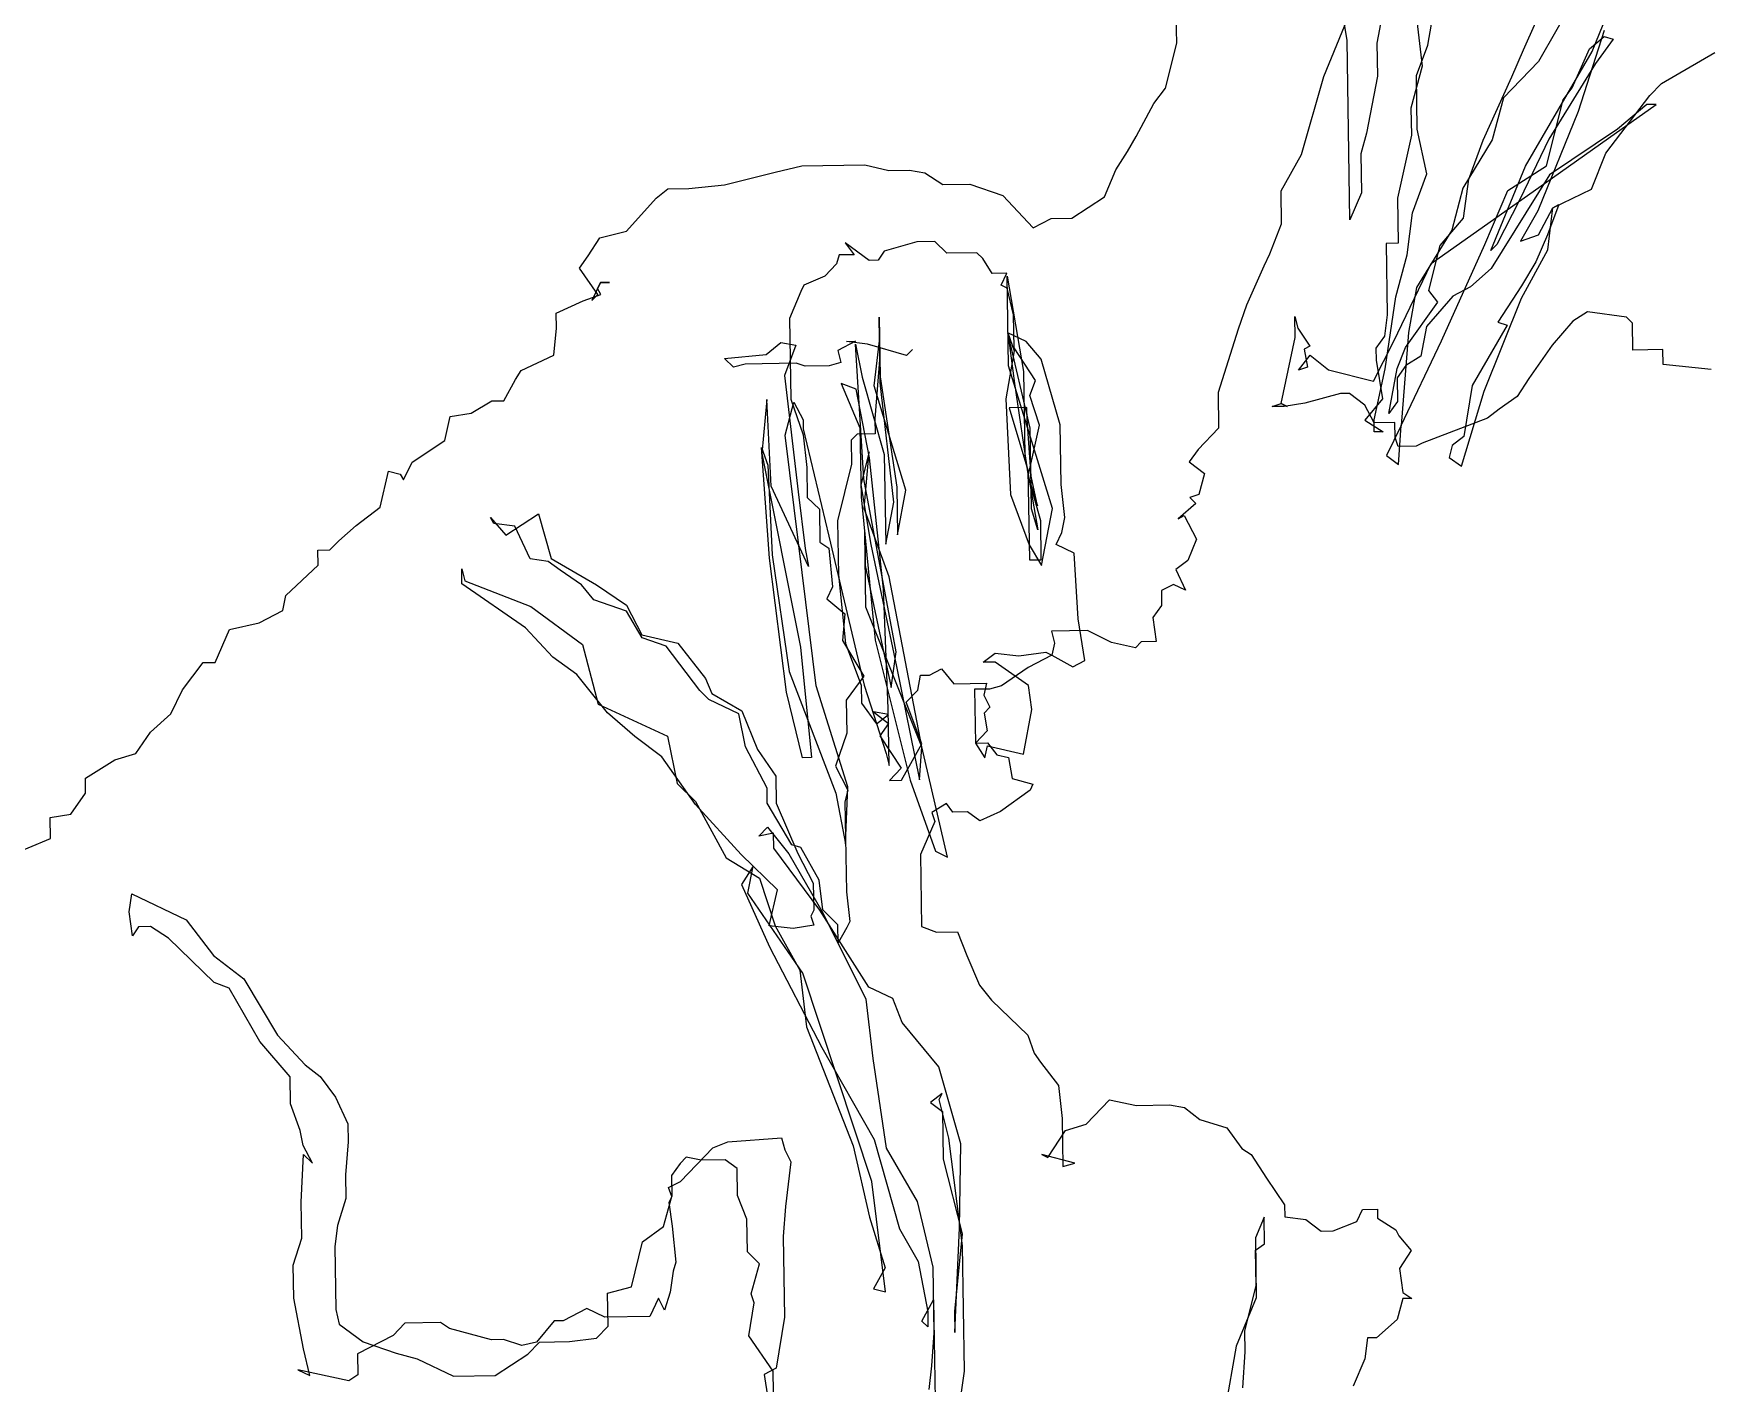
# Model space of a CAD drawing. Extents: x 1063 to 1324, y 917 to 1259.
# Drawn here: x 1127.3 to 1229, y 1007.8 to 1089.7 of the extents above; entities that cross this region are included whole.
import ezdxf

# ---------------------------------------------------------------- set-up
doc = ezdxf.new("R2010")
doc.units = 0
doc.layers.get('0').update_dxf_attribs({"linetype": 'CONTINUOUS'})

msp = doc.modelspace()

# ---------------------------------------------------------------- linework, layer by layer
at = {"color": 0}
for p, q in [((1207.05, 1089.3), (1206.25, 1094.38)), ((1209.71, 1093.7), (1208.87, 1089.15)), ((1217.77, 1088.75), (1219.88, 1093.5)), ((1211.96, 1089.02), (1212.46, 1091.93)), ((1220.99, 1092.07), (1218.69, 1088.03)), ((1196.71, 1089.14), (1196.68, 1090.77)), ((1207.21, 1090.94), (1205.63, 1087.1)), ((1211.2, 1091.19), (1211.62, 1087.74)), ((1221.95, 1088.63), (1222.83, 1090.82)), ((1222.66, 1089.91), (1221.1, 1084.99)), ((1196.02, 1086.41), (1196.71, 1089.14)), ((1207.22, 1078.41), (1207.05, 1089.3)), ((1208.87, 1089.15), (1208.9, 1087.15)), ((1211.26, 1087.19), (1211.96, 1089.02)), ((1217.07, 1087.1), (1217.77, 1088.75)), ((1220.72, 1086.43), (1221.77, 1088.81)), ((1221.77, 1088.81), (1222.66, 1089.55)), ((1223.21, 1089.38), (1222.15, 1087.91)), ((1222.66, 1089.55), (1223.21, 1089.38)), ((1211.62, 1087.74), (1210.93, 1085.19)), ((1218.69, 1088.03), (1216.55, 1085.82)), ((1217.89, 1081.67), (1221.95, 1088.63)), ((1222.15, 1087.91), (1219.31, 1083.32)), ((1226.16, 1086.7), (1229.4, 1088.57)), ((1205.63, 1087.1), (1204.26, 1082.36)), ((1208.9, 1087.15), (1208.23, 1083.69)), ((1211.31, 1083.92), (1211.26, 1087.19)), ((1215.32, 1083.26), (1217.07, 1087.1)), ((1225.44, 1085.96), (1226.16, 1086.7)), ((1195.31, 1085.49), (1196.02, 1086.41)), ((1216.55, 1085.82), (1215.86, 1083.27)), ((1219.16, 1081.69), (1220.18, 1085.7)), ((1220.18, 1085.7), (1220.72, 1086.43)), ((1222.78, 1082.47), (1225.44, 1085.96)), ((1194.25, 1083.47), (1195.31, 1085.49)), ((1210.93, 1085.19), (1210.96, 1083.56)), ((1221.1, 1084.99), (1218.65, 1078.96)), ((1222.94, 1083.38), (1225.82, 1085.42)), ((1225.27, 1085.42), (1223.48, 1083.93)), ((1225.82, 1085.42), (1225.27, 1085.42)), ((1208.23, 1083.69), (1207.89, 1082.42)), ((1211.9, 1081.21), (1211.31, 1083.92)), ((1223.48, 1083.93), (1219.35, 1081.15)), ((1193.72, 1082.56), (1194.25, 1083.47)), ((1210.96, 1083.56), (1210.11, 1079.73)), ((1215.86, 1083.27), (1214.09, 1080.34)), ((1214.45, 1080.89), (1215.32, 1083.26)), ((1219.31, 1083.32), (1217.55, 1079.66)), ((1219.53, 1080.97), (1222.94, 1083.38)), ((1172.32, 1081.31), (1173.94, 1081.7)), ((1173.94, 1081.7), (1177.76, 1081.76)), ((1177.76, 1081.76), (1179.21, 1081.42)), ((1193.01, 1081.46), (1193.72, 1082.56)), ((1204.26, 1082.36), (1203.02, 1080.16)), ((1207.89, 1082.42), (1207.92, 1080.06)), ((1215.79, 1076.55), (1217.89, 1081.67)), ((1216.82, 1080.2), (1219.16, 1081.69)), ((1221.9, 1080.28), (1222.78, 1082.47)), ((1169.24, 1080.54), (1172.32, 1081.31)), ((1179.21, 1081.42), (1180.48, 1081.44)), ((1180.48, 1081.44), (1181.4, 1081.27)), ((1181.4, 1081.27), (1182.5, 1080.56)), ((1182.5, 1080.56), (1184.13, 1080.59)), ((1184.13, 1080.59), (1186.14, 1079.9)), ((1192.31, 1079.81), (1193.01, 1081.46)), ((1211.03, 1078.84), (1211.9, 1081.21)), ((1212.17, 1075.77), (1219.53, 1080.97)), ((1214.12, 1078.52), (1214.45, 1080.89)), ((1219.35, 1081.15), (1215.8, 1075.46)), ((1163.29, 1077.72), (1165.08, 1079.74)), ((1165.08, 1079.74), (1165.79, 1080.3)), ((1165.79, 1080.3), (1167.07, 1080.32)), ((1167.07, 1080.32), (1169.24, 1080.54)), ((1186.14, 1079.9), (1187.98, 1077.93)), ((1190.34, 1078.51), (1192.31, 1079.81)), ((1203.02, 1080.16), (1203.05, 1078.16)), ((1207.92, 1080.06), (1207.22, 1078.41)), ((1210.11, 1079.73), (1210.15, 1077.01)), ((1214.09, 1080.34), (1213.41, 1077.78)), ((1215.42, 1076.91), (1216.82, 1080.2)), ((1217.55, 1079.66), (1216.14, 1076.92)), ((1219.56, 1079.15), (1221.9, 1080.28)), ((1210.71, 1076.29), (1211.03, 1078.84)), ((1212.7, 1076.86), (1214.12, 1078.52)), ((1218.65, 1078.96), (1217.59, 1077.12)), ((1218.68, 1077.5), (1219.56, 1079.15)), ((1219.92, 1079.34), (1219.22, 1077.51)), ((1219.24, 1076.6), (1219.56, 1079.15)), ((1219.56, 1079.15), (1219.92, 1079.34)), ((1161.67, 1077.33), (1163.29, 1077.72)), ((1187.98, 1077.93), (1189.07, 1078.49)), ((1189.07, 1078.49), (1190.34, 1078.51)), ((1203.05, 1078.16), (1202.35, 1076.34)), ((1213.41, 1077.78), (1211.28, 1074.3)), ((1217.59, 1077.12), (1218.68, 1077.5)), ((1219.22, 1077.51), (1218.52, 1075.87)), ((1160.96, 1076.23), (1161.67, 1077.33)), ((1176.56, 1077.02), (1177.12, 1076.3)), ((1178.03, 1075.95), (1176.56, 1077.02)), ((1178.93, 1076.51), (1178.57, 1075.96)), ((1180.92, 1077.09), (1178.93, 1076.51)), ((1182.01, 1077.11), (1180.92, 1077.09)), ((1182.74, 1076.39), (1182.01, 1077.11)), ((1210.15, 1077.01), (1209.43, 1076.99)), ((1209.43, 1076.99), (1209.49, 1072.64)), ((1212.01, 1074.13), (1212.7, 1076.86)), ((1212.79, 1071.06), (1215.42, 1076.91)), ((1216.14, 1076.92), (1215.79, 1076.55)), ((1217.65, 1073.67), (1219.24, 1076.6)), ((1160.42, 1075.49), (1160.96, 1076.23)), ((1161.54, 1073.88), (1160.42, 1075.49)), ((1176.04, 1075.74), (1175.32, 1075)), ((1176.21, 1076.29), (1176.04, 1075.74)), ((1177.12, 1076.3), (1176.21, 1076.29)), ((1178.57, 1075.96), (1178.03, 1075.95)), ((1184.56, 1076.42), (1182.74, 1076.39)), ((1184.93, 1076.06), (1184.56, 1076.42)), ((1185.49, 1075.16), (1184.93, 1076.06)), ((1202, 1075.61), (1200.95, 1073.23)), ((1202.35, 1076.34), (1202, 1075.61)), ((1209.88, 1071.01), (1212.17, 1075.77)), ((1210.02, 1073.74), (1210.71, 1076.29)), ((1215.8, 1075.46), (1214.55, 1074.35)), ((1218.52, 1075.87), (1217.64, 1074.4)), ((1161.71, 1074.61), (1161.18, 1073.51)), ((1161.53, 1074.24), (1161.71, 1074.61)), ((1162.25, 1074.62), (1161.71, 1074.61)), ((1161.71, 1074.61), (1162.25, 1074.62)), ((1175.32, 1075), (1174.06, 1074.44)), ((1186.39, 1075.18), (1185.49, 1075.16)), ((1186.04, 1074.45), (1186.39, 1075.18)), ((1186.41, 1074.27), (1186.04, 1074.45)), ((1186.4, 1075), (1187.4, 1069.2)), ((1186.48, 1069.55), (1186.4, 1075)), ((1159.01, 1072.75), (1160.64, 1073.5)), ((1160.64, 1073.5), (1161.72, 1073.88)), ((1161.18, 1073.51), (1161.54, 1073.88)), ((1161.72, 1073.88), (1161.53, 1074.24)), ((1173.88, 1074.07), (1173.18, 1072.43)), ((1174.06, 1074.44), (1173.88, 1074.07)), ((1186.8, 1072.64), (1186.41, 1074.27)), ((1209.36, 1069.37), (1210.02, 1073.74)), ((1211.28, 1074.3), (1210.78, 1071.57)), ((1213.47, 1073.79), (1211.87, 1071.95)), ((1212.57, 1073.41), (1212.01, 1074.13)), ((1214.55, 1074.35), (1213.47, 1073.79)), ((1215.38, 1068.01), (1217.65, 1073.67)), ((1217.64, 1074.4), (1216.22, 1072.2)), ((1159.03, 1071.84), (1159.01, 1072.75)), ((1173.18, 1072.43), (1173.26, 1067.53)), ((1178.63, 1072.51), (1178.69, 1068.88)), ((1178.69, 1068.52), (1178.63, 1072.51)), ((1186.83, 1070.65), (1186.8, 1072.64)), ((1200.95, 1073.23), (1200.43, 1071.77)), ((1203.87, 1072.55), (1204.06, 1071.83)), ((1203.89, 1071.28), (1203.87, 1072.55)), ((1209.49, 1072.64), (1209.33, 1071.36)), ((1210.61, 1070.66), (1212.57, 1073.41)), ((1221.66, 1072.83), (1220.76, 1072.27)), ((1224.02, 1072.5), (1221.66, 1072.83)), ((1224.39, 1072.15), (1224.02, 1072.5)), ((1158.87, 1070.2), (1159.03, 1071.84)), ((1186.45, 1071.55), (1186.86, 1068.47)), ((1187.81, 1065.76), (1186.45, 1071.55)), ((1186.45, 1071.55), (1186.83, 1070.46)), ((1187.55, 1071.02), (1186.45, 1071.55)), ((1200.43, 1071.77), (1199.22, 1067.94)), ((1204.06, 1071.83), (1204.8, 1070.75)), ((1210.78, 1071.57), (1210.33, 1065.93)), ((1211.87, 1071.95), (1211.53, 1070.13)), ((1216.77, 1072.03), (1214.65, 1068.36)), ((1216.22, 1072.2), (1216.77, 1072.03)), ((1220.76, 1072.27), (1219.51, 1070.8)), ((1224.42, 1070.51), (1224.39, 1072.15)), ((1171.76, 1070.23), (1172.66, 1070.97)), ((1172.66, 1070.97), (1173.57, 1070.8)), ((1173.57, 1070.8), (1172.87, 1068.97)), ((1177.2, 1071.04), (1176.12, 1070.48)), ((1176.12, 1070.48), (1176.31, 1069.75)), ((1176.65, 1071.03), (1177.2, 1071.04)), ((1177.93, 1070.87), (1176.65, 1071.03)), ((1177.2, 1070.86), (1177.6, 1068.87)), ((1177.69, 1062.69), (1177.2, 1070.86)), ((1180.3, 1070.18), (1177.93, 1070.87)), ((1178.33, 1068.33), (1178.65, 1071.06)), ((1178.65, 1071.06), (1178.67, 1070.15)), ((1180.66, 1070.55), (1180.3, 1070.18)), ((1186.83, 1070.46), (1186.33, 1067.55)), ((1188.13, 1068.67), (1186.83, 1070.65)), ((1188.47, 1069.95), (1187.55, 1071.02)), ((1203.04, 1067.27), (1203.89, 1071.28)), ((1204.8, 1070.75), (1204.44, 1070.56)), ((1204.44, 1070.56), (1204.64, 1069.47)), ((1208.65, 1068.63), (1209.88, 1071.01)), ((1209.33, 1071.36), (1208.8, 1070.63)), ((1208.8, 1070.63), (1208.81, 1069.9)), ((1210.09, 1069.38), (1210.61, 1070.66)), ((1210.33, 1065.93), (1212.79, 1071.06)), ((1219.51, 1070.8), (1218.09, 1068.78)), ((1226.23, 1070.54), (1224.42, 1070.51)), ((1226.25, 1069.63), (1226.23, 1070.54)), ((1156.89, 1069.27), (1158.87, 1070.2)), ((1169.23, 1070), (1171.76, 1070.23)), ((1169.78, 1069.47), (1169.23, 1070)), ((1170.5, 1069.66), (1169.78, 1069.47)), ((1173.59, 1069.71), (1170.5, 1069.66)), ((1174.14, 1069.54), (1173.59, 1069.71)), ((1175.59, 1069.56), (1174.14, 1069.54)), ((1176.31, 1069.75), (1175.59, 1069.56)), ((1178.67, 1070.15), (1178.36, 1066.34)), ((1189.16, 1060.88), (1186.48, 1069.55)), ((1189.63, 1065.97), (1188.47, 1069.95)), ((1204.1, 1069.28), (1204.81, 1070.2)), ((1204.64, 1069.47), (1204.1, 1069.28)), ((1204.81, 1070.2), (1205.92, 1069.31)), ((1208.69, 1066.27), (1209.36, 1069.37)), ((1208.81, 1069.9), (1209.21, 1067.55)), ((1209.59, 1066.65), (1210.09, 1069.38)), ((1210.63, 1069.57), (1210.1, 1068.83)), ((1211.53, 1070.13), (1210.63, 1069.57)), ((1229.16, 1069.32), (1226.25, 1069.63)), ((1155.83, 1067.43), (1156.54, 1068.72)), ((1156.54, 1068.72), (1156.89, 1069.27)), ((1172.87, 1068.97), (1173.71, 1061.9)), ((1176.33, 1068.48), (1177.46, 1065.78)), ((1177.24, 1068.13), (1176.33, 1068.48)), ((1177.6, 1068.87), (1178.94, 1064.17)), ((1178.69, 1068.88), (1179.7, 1062.18)), ((1179.53, 1061.27), (1178.69, 1068.52)), ((1186.86, 1068.47), (1187.68, 1062.85)), ((1187.4, 1069.2), (1187.48, 1064.12)), ((1187.78, 1067.76), (1188.13, 1068.67)), ((1205.92, 1069.31), (1208.65, 1068.63)), ((1210.1, 1068.83), (1210.12, 1067.38)), ((1214.65, 1068.36), (1214.15, 1065.27)), ((1218.09, 1068.78), (1217.38, 1067.68)), ((1153.84, 1066.68), (1155.1, 1067.42)), ((1155.1, 1067.42), (1155.83, 1067.43)), ((1171.81, 1067.5), (1171.5, 1064.23)), ((1172.07, 1062.24), (1171.81, 1067.5)), ((1172.93, 1065.34), (1173.44, 1067.35)), ((1173.26, 1067.53), (1174.02, 1065.36)), ((1173.44, 1067.35), (1174.01, 1066.27)), ((1178.04, 1063.97), (1177.24, 1068.13)), ((1180.25, 1062.01), (1178.33, 1068.33)), ((1186.33, 1067.55), (1186.61, 1061.74)), ((1188.36, 1065.95), (1187.78, 1067.76)), ((1199.22, 1067.94), (1199.25, 1065.76)), ((1206.66, 1067.87), (1204.49, 1067.29)), ((1207.21, 1067.88), (1206.66, 1067.87)), ((1208.13, 1067.17), (1207.21, 1067.88)), ((1209.21, 1067.55), (1208.14, 1066.26)), ((1210.12, 1067.38), (1209.59, 1066.65)), ((1214, 1063.45), (1215.38, 1068.01)), ((1217.38, 1067.68), (1216.3, 1066.93)), ((1152.24, 1065.02), (1152.58, 1066.47)), ((1152.58, 1066.47), (1153.84, 1066.68)), ((1178.36, 1066.34), (1178.38, 1065.43)), ((1187.61, 1067.03), (1186.52, 1067.01)), ((1186.52, 1067.01), (1187.67, 1063.21)), ((1187.62, 1066.3), (1187.61, 1067.03)), ((1202.5, 1067.08), (1203.04, 1067.27)), ((1203.23, 1067.09), (1202.5, 1067.08)), ((1203.41, 1067.09), (1203.04, 1067.27)), ((1203.04, 1067.27), (1203.41, 1067.09)), ((1204.49, 1067.29), (1203.23, 1067.09)), ((1208.69, 1066.09), (1208.13, 1067.17)), ((1215.58, 1066.38), (1211.61, 1064.86)), ((1216.3, 1066.93), (1215.58, 1066.38)), ((1173.76, 1058.64), (1172.93, 1065.34)), ((1174.01, 1066.27), (1174.01, 1065.72)), ((1174.01, 1065.72), (1175.57, 1059.21)), ((1174.02, 1065.36), (1174.23, 1063.37)), ((1177.29, 1065.41), (1176.93, 1065.04)), ((1178.38, 1065.43), (1177.29, 1065.41)), ((1177.46, 1065.78), (1177.53, 1061.6)), ((1187.86, 1062.85), (1187.62, 1066.3)), ((1187.68, 1062.85), (1188.36, 1065.95)), ((1187.89, 1060.86), (1187.81, 1065.76)), ((1189.68, 1062.34), (1189.63, 1065.97)), ((1199.25, 1065.76), (1198, 1064.47)), ((1208.14, 1066.26), (1209.24, 1065.55)), ((1208.7, 1065.54), (1208.69, 1066.27)), ((1209.96, 1066.11), (1208.69, 1066.09)), ((1209.24, 1065.55), (1208.7, 1065.54)), ((1210.33, 1065.93), (1209.45, 1064.1)), ((1209.97, 1065.2), (1209.96, 1066.11)), ((1210.18, 1063.57), (1210.33, 1065.93)), ((1150.26, 1063.71), (1152.24, 1065.02)), ((1171.49, 1064.59), (1171.87, 1063.51)), ((1171.96, 1057.88), (1171.49, 1064.59)), ((1176.93, 1065.04), (1176.95, 1063.59)), ((1178.03, 1064.33), (1177.52, 1062.33)), ((1177.72, 1060.88), (1178.03, 1064.33)), ((1198, 1064.47), (1197.47, 1063.73)), ((1210.16, 1064.66), (1209.97, 1065.2)), ((1211.25, 1064.68), (1210.16, 1064.66)), ((1211.61, 1064.86), (1211.25, 1064.68)), ((1213.43, 1064.71), (1213.26, 1063.98)), ((1214.15, 1065.27), (1213.43, 1064.71)), ((1149.73, 1062.62), (1150.26, 1063.71)), ((1171.5, 1064.23), (1173.86, 1052.46)), ((1171.87, 1063.51), (1172.14, 1058.07)), ((1174.23, 1063.37), (1174.26, 1061.55)), ((1176.95, 1063.59), (1176.1, 1060.13)), ((1178.89, 1055.99), (1178.04, 1063.97)), ((1178.94, 1064.17), (1179.03, 1058.72)), ((1187.48, 1064.12), (1188.27, 1059.59)), ((1197.47, 1063.73), (1198.39, 1063.02)), ((1209.45, 1064.1), (1210.18, 1063.57)), ((1213.26, 1063.98), (1214, 1063.45)), ((1148.31, 1060.96), (1148.82, 1063.15)), ((1148.82, 1063.15), (1149.54, 1062.98)), ((1149.54, 1062.98), (1149.73, 1062.62)), ((1174.33, 1057.37), (1172.07, 1062.24)), ((1177.52, 1062.33), (1178.12, 1058.71)), ((1179.67, 1052.19), (1177.69, 1062.69)), ((1187.67, 1063.21), (1187.76, 1057.77)), ((1188.45, 1060.14), (1187.68, 1062.85)), ((1187.68, 1062.85), (1188.25, 1061.04)), ((1188.25, 1061.04), (1187.86, 1062.85)), ((1189.9, 1060.34), (1189.68, 1062.34)), ((1198.39, 1063.02), (1198.05, 1061.74)), ((1173.71, 1061.9), (1174.13, 1058.46)), ((1174.26, 1061.55), (1175, 1060.84)), ((1177.53, 1061.6), (1178.39, 1052.9)), ((1179.03, 1058.72), (1179.53, 1061.27)), ((1179.7, 1062.18), (1179.74, 1059.28)), ((1179.74, 1059.28), (1180.25, 1062.01)), ((1186.61, 1061.74), (1187.74, 1058.68)), ((1198.05, 1061.74), (1197.5, 1061.55)), ((1197.5, 1061.55), (1197.87, 1061.2)), ((1146.87, 1059.85), (1148.31, 1060.96)), ((1155.03, 1060.34), (1155.96, 1059.26)), ((1155.22, 1059.98), (1155.03, 1060.34)), ((1155.96, 1059.26), (1157.94, 1060.57)), ((1157.94, 1060.57), (1158.7, 1057.85)), ((1175, 1060.84), (1175.03, 1058.84)), ((1179.24, 1056.73), (1177.72, 1060.88)), ((1188.27, 1059.59), (1187.89, 1060.86)), ((1188.49, 1057.42), (1189.16, 1060.88)), ((1189.73, 1059.43), (1189.9, 1060.34)), ((1197.87, 1061.2), (1196.8, 1060.27)), ((1196.8, 1060.27), (1197.16, 1060.46)), ((1197.16, 1060.46), (1197.91, 1059.02)), ((1145.8, 1058.92), (1146.87, 1059.85)), ((1156.49, 1059.82), (1155.22, 1059.98)), ((1157.43, 1057.83), (1156.49, 1059.82)), ((1175.57, 1059.21), (1177.71, 1050.17)), ((1176.1, 1060.13), (1176.15, 1056.86)), ((1177.75, 1059.43), (1177.78, 1057.43)), ((1177.82, 1054.89), (1177.75, 1059.43)), ((1188.48, 1057.78), (1188.45, 1060.14)), ((1189.38, 1058.7), (1189.73, 1059.43)), ((1144.53, 1058.36), (1145.26, 1058.37)), ((1144.55, 1057.45), (1144.53, 1058.36)), ((1145.26, 1058.37), (1145.8, 1058.92)), ((1174.81, 1050.12), (1173.76, 1058.64)), ((1174.13, 1058.46), (1174.33, 1057.37)), ((1175.03, 1058.84), (1175.58, 1058.48)), ((1175.58, 1058.48), (1175.8, 1056.13)), ((1178.12, 1058.71), (1179.69, 1051.29)), ((1187.74, 1058.68), (1188.49, 1057.42)), ((1190.48, 1058.17), (1189.38, 1058.7)), ((1190.72, 1054.18), (1190.48, 1058.17)), ((1197.91, 1059.02), (1197.38, 1057.74)), ((1142.58, 1055.6), (1144.55, 1057.45)), ((1153.27, 1057.22), (1153.46, 1056.5)), ((1153.28, 1056.32), (1153.27, 1057.22)), ((1158.53, 1057.67), (1157.43, 1057.83)), ((1159.26, 1057.14), (1158.53, 1057.67)), ((1158.7, 1057.85), (1161.45, 1056.26)), ((1173, 1049.73), (1171.96, 1057.88)), ((1172.14, 1058.07), (1173.16, 1051)), ((1177.78, 1057.43), (1179.35, 1050.01)), ((1187.76, 1057.77), (1188.48, 1057.78)), ((1197.38, 1057.74), (1196.66, 1057.18)), ((1196.66, 1057.18), (1197.23, 1055.92)), ((1157.14, 1053.65), (1153.28, 1056.32)), ((1153.46, 1056.5), (1157.48, 1054.93)), ((1160.55, 1056.25), (1159.26, 1057.14)), ((1161.29, 1055.35), (1160.55, 1056.25)), ((1161.45, 1056.26), (1163.29, 1055.02)), ((1176.15, 1056.86), (1176.58, 1052.69)), ((1181.22, 1046.41), (1179.24, 1056.73)), ((1196.5, 1056.27), (1195.78, 1055.9)), ((1197.23, 1055.92), (1196.5, 1056.27)), ((1142.41, 1054.69), (1142.58, 1055.6)), ((1163.29, 1054.66), (1161.29, 1055.35)), ((1175.8, 1056.13), (1175.45, 1055.4)), ((1175.45, 1055.4), (1176.55, 1054.5)), ((1179.18, 1048.74), (1178.89, 1055.99)), ((1195.78, 1055.9), (1195.79, 1054.99)), ((1140.97, 1053.94), (1142.41, 1054.69)), ((1157.48, 1054.93), (1160.6, 1052.62)), ((1163.29, 1055.02), (1164.22, 1053.22)), ((1164.23, 1053.04), (1163.29, 1054.66)), ((1176.55, 1054.5), (1176.4, 1052.87)), ((1181.22, 1046.41), (1177.82, 1054.89)), ((1191.12, 1051.65), (1190.72, 1054.18)), ((1195.79, 1054.99), (1195.26, 1054.26)), ((1195.26, 1054.26), (1195.46, 1052.81)), ((1138.29, 1051.54), (1139.16, 1053.55)), ((1139.16, 1053.55), (1140.97, 1053.94)), ((1158.8, 1051.86), (1157.14, 1053.65)), ((1164.22, 1053.22), (1166.41, 1052.71)), ((1191.28, 1053.47), (1189.1, 1053.43)), ((1189.1, 1053.43), (1189.29, 1052.71)), ((1192.74, 1052.76), (1191.28, 1053.47)), ((1160.6, 1052.62), (1161.57, 1049)), ((1165.69, 1052.52), (1164.23, 1053.04)), ((1167.73, 1049.83), (1165.69, 1052.52)), ((1166.41, 1052.71), (1168.08, 1050.56)), ((1173.86, 1052.46), (1174.51, 1045.76)), ((1176.4, 1052.87), (1177.7, 1050.71)), ((1176.58, 1052.69), (1177.53, 1050.16)), ((1178.39, 1052.9), (1180.52, 1044.4)), ((1179.35, 1050.01), (1179.67, 1052.19)), ((1184.95, 1051.55), (1185.67, 1052.11)), ((1185.67, 1052.11), (1187.12, 1051.95)), ((1187.12, 1051.95), (1188.75, 1052.16)), ((1188.75, 1052.16), (1189.12, 1051.98)), ((1189.29, 1052.71), (1189.12, 1051.98)), ((1194.2, 1052.42), (1192.74, 1052.76)), ((1194.55, 1052.79), (1194.2, 1052.42)), ((1195.46, 1052.81), (1194.55, 1052.79)), ((1136.31, 1049.88), (1137.56, 1051.53)), ((1137.56, 1051.53), (1138.29, 1051.54)), ((1160.27, 1050.8), (1158.8, 1051.86)), ((1179.69, 1051.29), (1181.07, 1044.41)), ((1181.69, 1050.77), (1182.42, 1051.15)), ((1182.42, 1051.15), (1183.16, 1050.25)), ((1185.68, 1051.56), (1184.95, 1051.55)), ((1187.7, 1050.14), (1185.68, 1051.56)), ((1187.68, 1051.23), (1186.06, 1050.12)), ((1189.12, 1051.98), (1187.68, 1051.23)), ((1189.12, 1051.98), (1190.4, 1051.27)), ((1190.4, 1051.27), (1191.12, 1051.65)), ((1162.12, 1048.47), (1160.27, 1050.8)), ((1168.08, 1050.56), (1168.46, 1049.66)), ((1173.16, 1051), (1176, 1043.6)), ((1176.72, 1043.98), (1174.81, 1050.12)), ((1177.7, 1050.71), (1176.63, 1049.24)), ((1177.53, 1050.16), (1177.55, 1049.07)), ((1177.71, 1050.17), (1179.05, 1046.01)), ((1180.98, 1049.85), (1181.15, 1050.76)), ((1181.15, 1050.76), (1181.69, 1050.77)), ((1183.16, 1050.25), (1185.15, 1050.28)), ((1185.15, 1050.28), (1184.98, 1049.55)), ((1186.06, 1050.12), (1185.34, 1049.92)), ((1187.9, 1048.69), (1187.7, 1050.14)), ((1135.61, 1048.41), (1136.31, 1049.88)), ((1168.28, 1049.29), (1167.73, 1049.83)), ((1170.11, 1048.41), (1168.28, 1049.29)), ((1168.46, 1049.66), (1170.29, 1048.6)), ((1173.97, 1045.75), (1173, 1049.73)), ((1176.63, 1049.24), (1176.67, 1047.24)), ((1177.55, 1049.07), (1178.47, 1047.82)), ((1180.27, 1049.12), (1180.98, 1049.85)), ((1181.22, 1046.59), (1180.27, 1049.12)), ((1185.34, 1049.92), (1184.43, 1049.91)), ((1184.43, 1049.91), (1184.48, 1046.64)), ((1184.98, 1049.55), (1185.36, 1048.83)), ((1134.36, 1047.3), (1135.61, 1048.41)), ((1161.57, 1049), (1165.77, 1047.07)), ((1163.78, 1047.04), (1162.12, 1048.47)), ((1170.51, 1046.42), (1170.11, 1048.41)), ((1170.29, 1048.6), (1171.23, 1046.25)), ((1178.28, 1048.54), (1179.2, 1047.83)), ((1179.19, 1048.37), (1178.28, 1048.54)), ((1178.47, 1047.82), (1179.19, 1048.37)), ((1179.24, 1045.29), (1179.18, 1048.74)), ((1185.36, 1048.83), (1185, 1048.46)), ((1185, 1048.46), (1185.2, 1047.38)), ((1187.4, 1045.96), (1187.9, 1048.69)), ((1133.47, 1046.02), (1134.36, 1047.3)), ((1165.43, 1045.8), (1163.78, 1047.04)), ((1165.77, 1047.07), (1166.36, 1044.18)), ((1176.67, 1047.24), (1175.97, 1045.24)), ((1179.2, 1047.83), (1178.67, 1047.09)), ((1178.67, 1047.09), (1179.97, 1045.12)), ((1185.2, 1047.38), (1184.48, 1046.64)), ((1132.21, 1045.63), (1133.47, 1046.02)), ((1171.82, 1043.9), (1170.51, 1046.42)), ((1171.23, 1046.25), (1172.35, 1044.63)), ((1179.05, 1046.01), (1179.24, 1045.29)), ((1179.98, 1044.39), (1181.22, 1046.59)), ((1181.07, 1044.41), (1181.22, 1046.41)), ((1182.78, 1039.71), (1181.22, 1046.41)), ((1184.48, 1046.64), (1185.21, 1046.65)), ((1184.48, 1046.64), (1185.04, 1045.74)), ((1185.04, 1045.74), (1185.21, 1046.47)), ((1185.21, 1046.65), (1185.77, 1045.93)), ((1185.21, 1046.47), (1187.4, 1045.96)), ((1130.41, 1044.52), (1132.21, 1045.63)), ((1167.47, 1042.92), (1165.43, 1045.8)), ((1174.51, 1045.76), (1173.97, 1045.75)), ((1175.97, 1045.24), (1176.72, 1043.79)), ((1179.97, 1045.12), (1179.25, 1044.38)), ((1185.77, 1045.93), (1186.49, 1045.76)), ((1186.49, 1045.76), (1186.7, 1044.5)), ((1130.42, 1043.61), (1130.41, 1044.52)), ((1166.36, 1044.18), (1167.47, 1043.1)), ((1172.35, 1044.63), (1172.38, 1043)), ((1176.59, 1040.52), (1176.72, 1043.98)), ((1179.25, 1044.38), (1179.98, 1044.39)), ((1180.52, 1044.4), (1182.05, 1040.07)), ((1186.7, 1044.5), (1187.97, 1044.15)), ((1187.97, 1044.15), (1187.8, 1043.79)), ((1129.53, 1042.32), (1130.42, 1043.61)), ((1167.47, 1043.1), (1169.34, 1039.68)), ((1170.25, 1039.88), (1167.47, 1042.92)), ((1171.83, 1042.99), (1171.82, 1043.9)), ((1173.32, 1040.47), (1171.83, 1042.99)), ((1172.38, 1043), (1173.69, 1039.93)), ((1176, 1043.6), (1176.59, 1040.52)), ((1176.72, 1043.79), (1176.55, 1043.07)), ((1176.55, 1043.07), (1176.64, 1037.62)), ((1182.73, 1042.98), (1181.83, 1042.42)), ((1183.1, 1042.44), (1182.73, 1042.98)), ((1187.8, 1043.79), (1186, 1042.49)), ((1128.27, 1042.12), (1129.53, 1042.32)), ((1128.29, 1040.85), (1128.27, 1042.12)), ((1181.83, 1042.42), (1182.02, 1041.88)), ((1184, 1042.46), (1183.1, 1042.44)), ((1184.74, 1041.92), (1184, 1042.46)), ((1186, 1042.49), (1184.74, 1041.92)), ((1171.32, 1040.99), (1171.85, 1041.54)), ((1172.22, 1041.18), (1171.32, 1040.99)), ((1171.85, 1041.54), (1173.15, 1039.92)), ((1172.24, 1040.27), (1172.22, 1041.18)), ((1182.02, 1041.88), (1181.14, 1039.87)), ((1125.58, 1039.72), (1128.29, 1040.85)), ((1172.46, 1037.74), (1170.25, 1039.88)), ((1175.02, 1036.5), (1172.24, 1040.27)), ((1173.15, 1039.92), (1175.2, 1036.33)), ((1173.87, 1040.3), (1173.32, 1040.47)), ((1173.69, 1039.93), (1174.63, 1038.13)), ((1174.99, 1038.32), (1173.87, 1040.3)), ((1181.14, 1039.87), (1181.21, 1035.51)), ((1182.05, 1040.07), (1182.78, 1039.71)), ((1169.34, 1039.68), (1171.36, 1038.44)), ((1170.98, 1039.16), (1170.27, 1038.06)), ((1170.65, 1037.52), (1170.98, 1039.16)), ((1170.27, 1038.06), (1171.97, 1034.28)), ((1171.36, 1038.44), (1172.31, 1035.55)), ((1174.63, 1038.13), (1174.66, 1036.5)), ((1175.2, 1036.51), (1174.99, 1038.32)), ((1133.08, 1036.39), (1133.24, 1037.48)), ((1133.24, 1037.48), (1136.54, 1035.9)), ((1173.99, 1032.68), (1170.65, 1037.52)), ((1171.95, 1035.55), (1172.46, 1037.74)), ((1176.64, 1037.62), (1176.85, 1035.81)), ((1133.28, 1034.94), (1133.08, 1036.39)), ((1136.54, 1035.9), (1138.2, 1033.74)), ((1174.66, 1036.5), (1174.48, 1036.13)), ((1174.48, 1036.13), (1174.67, 1035.59)), ((1178, 1031.83), (1175.02, 1036.5)), ((1176.12, 1035.61), (1175.2, 1036.51)), ((1175.2, 1036.33), (1177.83, 1031.1)), ((1176.85, 1035.81), (1176.67, 1035.44)), ((1133.64, 1035.49), (1133.28, 1034.94)), ((1134.36, 1035.5), (1133.64, 1035.49)), ((1135.46, 1034.79), (1134.36, 1035.5)), ((1138.23, 1032.11), (1135.46, 1034.79)), ((1173.4, 1035.39), (1171.95, 1035.55)), ((1172.31, 1035.55), (1173.81, 1032.85)), ((1174.67, 1035.59), (1173.4, 1035.39)), ((1176.14, 1034.52), (1176.12, 1035.61)), ((1176.67, 1035.44), (1176.14, 1034.52)), ((1181.21, 1035.51), (1182.12, 1035.16)), ((1182.12, 1035.16), (1183.39, 1035.18)), ((1183.39, 1035.18), (1183.96, 1033.74)), ((1138.2, 1033.74), (1140.04, 1032.32)), ((1171.97, 1034.28), (1175.15, 1028.15)), ((1173.81, 1032.85), (1174.22, 1029.41)), ((1183.96, 1033.74), (1184.72, 1031.94)), ((1139.14, 1031.76), (1138.23, 1032.11)), ((1141.01, 1028.52), (1139.14, 1031.76)), ((1140.04, 1032.32), (1142.09, 1028.9)), ((1178.18, 1020.03), (1173.99, 1032.68)), ((1179.46, 1031.13), (1178, 1031.83)), ((1184.72, 1031.94), (1185.46, 1031.04)), ((1177.83, 1031.1), (1178.25, 1027.48)), ((1180.03, 1029.68), (1179.46, 1031.13)), ((1185.46, 1031.04), (1187.67, 1028.9)), ((1182.25, 1026.99), (1180.03, 1029.68)), ((1142.09, 1028.9), (1143.76, 1027.11)), ((1174.22, 1029.41), (1177.06, 1022.19)), ((1187.67, 1028.9), (1188.05, 1027.81)), ((1142.86, 1026.37), (1141.01, 1028.52)), ((1175.15, 1028.15), (1178.33, 1022.58)), ((1188.05, 1027.81), (1188.42, 1027.27)), ((1143.76, 1027.11), (1144.67, 1026.4)), ((1178.25, 1027.48), (1179.06, 1022.04)), ((1183.6, 1022.3), (1182.25, 1026.99)), ((1188.42, 1027.27), (1189.53, 1025.84)), ((1142.88, 1024.74), (1142.86, 1026.37)), ((1144.67, 1026.4), (1145.6, 1025.15)), ((1189.53, 1025.84), (1189.75, 1023.84)), ((1143.46, 1023.11), (1142.88, 1024.74)), ((1145.6, 1025.15), (1146.35, 1023.52)), ((1182.46, 1025.36), (1181.74, 1024.81)), ((1181.74, 1024.81), (1182.48, 1024.27)), ((1182.28, 1025), (1182.46, 1025.36)), ((1182.86, 1022.65), (1182.28, 1025)), ((1191.2, 1023.5), (1192.63, 1024.98)), ((1192.63, 1024.98), (1194.27, 1024.64)), ((1194.27, 1024.64), (1196.27, 1024.67)), ((1196.27, 1024.67), (1197.18, 1024.51)), ((1182.48, 1024.27), (1182.52, 1021.37)), ((1189.75, 1023.84), (1189.79, 1020.94)), ((1197.18, 1024.51), (1198.1, 1023.79)), ((1198.1, 1023.79), (1199.74, 1023.28)), ((1143.65, 1022.21), (1143.46, 1023.11)), ((1146.35, 1023.52), (1146.37, 1022.43)), ((1169.43, 1022.43), (1172.7, 1022.67)), ((1172.7, 1022.67), (1172.89, 1021.94)), ((1178.33, 1022.58), (1179.86, 1017.15)), ((1183.69, 1016.12), (1182.86, 1022.65)), ((1188.88, 1021.47), (1189.94, 1023.12)), ((1189.94, 1023.12), (1191.2, 1023.5)), ((1199.74, 1023.28), (1200.67, 1022.02)), ((1143.52, 1018.76), (1143.66, 1021.67)), ((1144.21, 1021.13), (1143.65, 1022.21)), ((1143.66, 1021.67), (1144.21, 1021.13)), ((1146.37, 1022.43), (1146.22, 1020.43)), ((1166.56, 1020.03), (1168.53, 1022.06)), ((1168.53, 1022.06), (1169.43, 1022.43)), ((1172.89, 1021.94), (1173.26, 1021.22)), ((1177.06, 1022.19), (1178.04, 1017.85)), ((1179.06, 1022.04), (1180.93, 1018.8)), ((1183.5, 1017.21), (1183.6, 1022.3)), ((1188.51, 1021.65), (1188.88, 1021.47)), ((1190.51, 1021.13), (1188.51, 1021.65)), ((1200.67, 1022.02), (1201.22, 1021.67)), ((1201.22, 1021.67), (1202.15, 1020.23)), ((1166.55, 1021.12), (1166.01, 1020.38)), ((1166.9, 1021.49), (1166.55, 1021.12)), ((1167.81, 1021.32), (1166.9, 1021.49)), ((1169.27, 1021.34), (1167.81, 1021.32)), ((1170, 1020.81), (1169.27, 1021.34)), ((1170.03, 1019.18), (1170, 1020.81)), ((1173.26, 1021.22), (1172.94, 1018.5)), ((1182.52, 1021.37), (1183.68, 1016.85)), ((1189.79, 1020.94), (1190.51, 1021.13)), ((1146.22, 1020.43), (1146.24, 1018.98)), ((1165.84, 1019.65), (1166.56, 1020.03)), ((1166.03, 1019.11), (1165.84, 1019.65)), ((1166.01, 1020.38), (1166.03, 1019.11)), ((1179.02, 1013.33), (1178.18, 1020.03)), ((1202.15, 1020.23), (1203.26, 1018.61)), ((1143.56, 1016.58), (1143.52, 1018.76)), ((1146.24, 1018.98), (1145.73, 1017.34)), ((1165.52, 1017.29), (1166.03, 1019.11)), ((1166.03, 1019.11), (1165.86, 1018.75)), ((1165.86, 1018.75), (1166.06, 1017.3)), ((1170.59, 1017.73), (1170.03, 1019.18)), ((1172.94, 1018.5), (1172.79, 1016.68)), ((1180.93, 1018.8), (1181.9, 1014.82)), ((1203.26, 1018.61), (1203.28, 1017.88)), ((1170.63, 1015.74), (1170.59, 1017.73)), ((1178.04, 1017.85), (1178.99, 1014.78)), ((1202.01, 1017.86), (1201.48, 1016.59)), ((1202.03, 1016.23), (1202.01, 1017.86)), ((1203.28, 1017.88), (1204.55, 1017.72)), ((1204.55, 1017.72), (1205.47, 1017.01)), ((1206.2, 1017.02), (1207.64, 1017.59)), ((1207.64, 1017.59), (1207.99, 1018.32)), ((1207.99, 1018.32), (1208.9, 1018.34)), ((1208.9, 1018.34), (1208.91, 1017.79)), ((1208.91, 1017.79), (1210.01, 1017.08)), ((1143.04, 1014.94), (1143.56, 1016.58)), ((1145.73, 1017.34), (1145.56, 1016.07)), ((1164.26, 1016.36), (1165.52, 1017.29)), ((1166.06, 1017.3), (1166.28, 1015.12)), ((1172.79, 1016.68), (1172.87, 1011.78)), ((1179.86, 1017.15), (1180.99, 1015.17)), ((1183.68, 1016.85), (1183.21, 1012.12)), ((1183.23, 1010.85), (1183.5, 1017.21)), ((1201.48, 1016.59), (1201.54, 1012.95)), ((1205.47, 1017.01), (1206.2, 1017.02)), ((1210.01, 1017.08), (1210.19, 1016.72)), ((1210.19, 1016.72), (1210.94, 1015.83)), ((1145.56, 1016.07), (1145.62, 1012.25)), ((1163.58, 1013.63), (1164.26, 1016.36)), ((1171.36, 1015.02), (1170.63, 1015.74)), ((1183.81, 1008.5), (1183.69, 1016.12)), ((1201.49, 1015.86), (1202.03, 1016.23)), ((1201.53, 1013.68), (1201.49, 1015.86)), ((1210.94, 1015.83), (1210.23, 1014.73)), ((1143.07, 1012.94), (1143.04, 1014.94)), ((1166.11, 1014.57), (1165.94, 1013.3)), ((1166.28, 1015.12), (1166.11, 1014.57)), ((1170.85, 1013.2), (1171.36, 1015.02)), ((1178.99, 1014.78), (1178.29, 1013.5)), ((1180.99, 1015.17), (1181.58, 1012.1)), ((1181.9, 1014.82), (1181.96, 1010.83)), ((1210.23, 1014.73), (1210.43, 1013.28)), ((1162.13, 1013.24), (1163.58, 1013.63)), ((1178.29, 1013.5), (1179.02, 1013.33)), ((1200.84, 1010.95), (1201.53, 1013.68)), ((1143.66, 1009.86), (1143.07, 1012.94)), ((1162.16, 1011.24), (1162.13, 1013.24)), ((1165.22, 1012.93), (1164.7, 1011.83)), ((1165.6, 1012.21), (1165.22, 1012.93)), ((1165.94, 1013.3), (1165.6, 1012.21)), ((1170.71, 1010.65), (1171.04, 1012.66)), ((1171.04, 1012.66), (1170.85, 1013.2)), ((1181.22, 1011.54), (1181.93, 1012.83)), ((1181.93, 1012.83), (1182.08, 1003.39)), ((1201.54, 1012.95), (1200.31, 1010.03)), ((1210.44, 1012.91), (1210.09, 1011.64)), ((1210.43, 1013.28), (1210.98, 1012.92)), ((1210.98, 1012.92), (1210.44, 1012.91)), ((1145.62, 1012.25), (1145.82, 1011.35)), ((1149.81, 1011.41), (1149.1, 1010.67)), ((1151.99, 1011.45), (1149.81, 1011.41)), ((1152.54, 1011.09), (1151.99, 1011.45)), ((1158.89, 1011.56), (1157.82, 1010.27)), ((1159.43, 1011.56), (1158.89, 1011.56)), ((1160.88, 1012.31), (1159.43, 1011.56)), ((1161.97, 1011.79), (1160.88, 1012.31)), ((1164.7, 1011.83), (1161.97, 1011.79)), ((1172.87, 1011.78), (1172.37, 1008.68)), ((1181.59, 1011.19), (1181.22, 1011.54)), ((1181.58, 1012.1), (1181.59, 1011.19)), ((1183.21, 1012.12), (1183.23, 1010.85)), ((1210.09, 1011.64), (1208.84, 1010.53)), ((1145.82, 1011.35), (1147.29, 1010.28)), ((1149.1, 1010.67), (1146.94, 1009.55)), ((1155.09, 1010.41), (1152.54, 1011.09)), ((1155.82, 1010.42), (1155.09, 1010.41)), ((1156.92, 1010.07), (1155.82, 1010.42)), ((1159.82, 1010.3), (1161.45, 1010.51)), ((1161.45, 1010.51), (1162.16, 1011.24)), ((1172.19, 1008.5), (1170.71, 1010.65)), ((1181.96, 1010.83), (1181.81, 1008.83)), ((1200.86, 1009.68), (1200.84, 1010.95)), ((1208.3, 1010.52), (1208.13, 1009.25)), ((1208.84, 1010.53), (1208.3, 1010.52)), ((1144.05, 1008.23), (1143.66, 1009.86)), ((1146.94, 1009.55), (1146.96, 1008.28)), ((1147.29, 1010.28), (1149.3, 1009.59)), ((1149.3, 1009.59), (1150.57, 1009.25)), ((1155.31, 1008.23), (1157.29, 1009.53)), ((1157.82, 1010.27), (1156.92, 1010.07)), ((1157.29, 1009.53), (1158, 1010.27)), ((1158, 1010.27), (1159.82, 1010.3)), ((1200.31, 1010.03), (1199.65, 1006.21)), ((1200.72, 1007.49), (1200.86, 1009.68)), ((1143.32, 1008.59), (1144.05, 1008.23)), ((1146.42, 1007.91), (1143.32, 1008.59)), ((1150.57, 1009.25), (1152.77, 1008.19)), ((1172.37, 1008.68), (1171.65, 1008.31)), ((1172.21, 1007.23), (1172.19, 1008.5)), ((1181.81, 1008.83), (1181.65, 1007.38)), ((1183.16, 1003.95), (1183.81, 1008.5)), ((1208.13, 1009.25), (1207.43, 1007.6)), ((1146.96, 1008.28), (1146.42, 1007.91)), ((1152.77, 1008.19), (1155.31, 1008.23)), ((1171.65, 1008.31), (1171.86, 1006.86))]:
    msp.add_line(p, q, dxfattribs=at)

doc.saveas('drawing.dxf')
